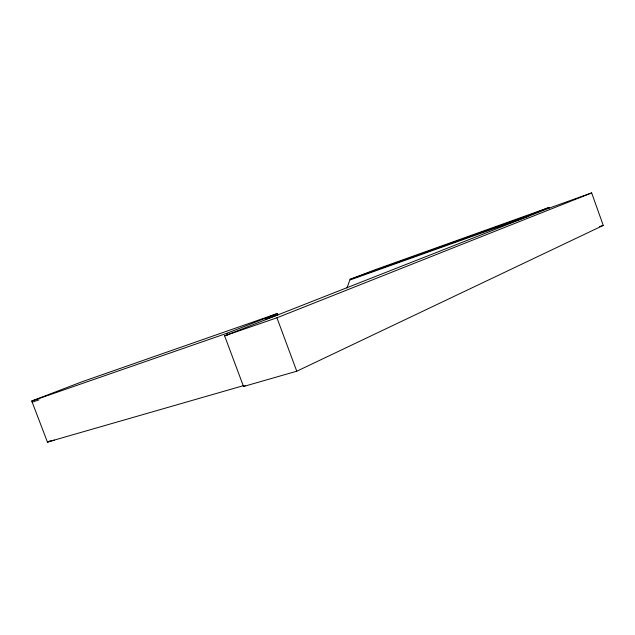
<?xml version="1.0" encoding="UTF-8"?>
<svg xmlns="http://www.w3.org/2000/svg" width="635" height="635" viewBox="0 0 635 635"><rect width="100%" height="100%" fill="white"/><g stroke="black" fill="none" stroke-linecap="round" stroke-linejoin="round"><path stroke-width="0.95" d="M347.004 288.012L350.083 279.344L374.563 269.954L549.132 207.454L549.346 208.042L224.615 335.851L243.523 386.501L296.759 371.221L603.25 225.409L591.653 192.921L549.346 208.042M243.523 386.501L245.316 385.667M50.141 440.92L47.427 442.079L31.75 401.026L81.828 381.833L277.376 313.515L277.892 314.904L265.192 319.326M224.615 335.851L276.931 317.786L591.653 192.921M31.75 401.026L226.965 333.256L277.376 313.515M350.083 279.344L527.78 215.829L549.132 207.454M350.274 279.868L527.995 216.448L527.78 215.829M32.202 402.201L38.957 399.867M599.543 226.631L603.25 225.409M243.372 385.675L47.427 442.079L54.316 440.111M226.965 333.256L227.655 335.097M276.931 317.786L296.759 371.221"/></g></svg>
